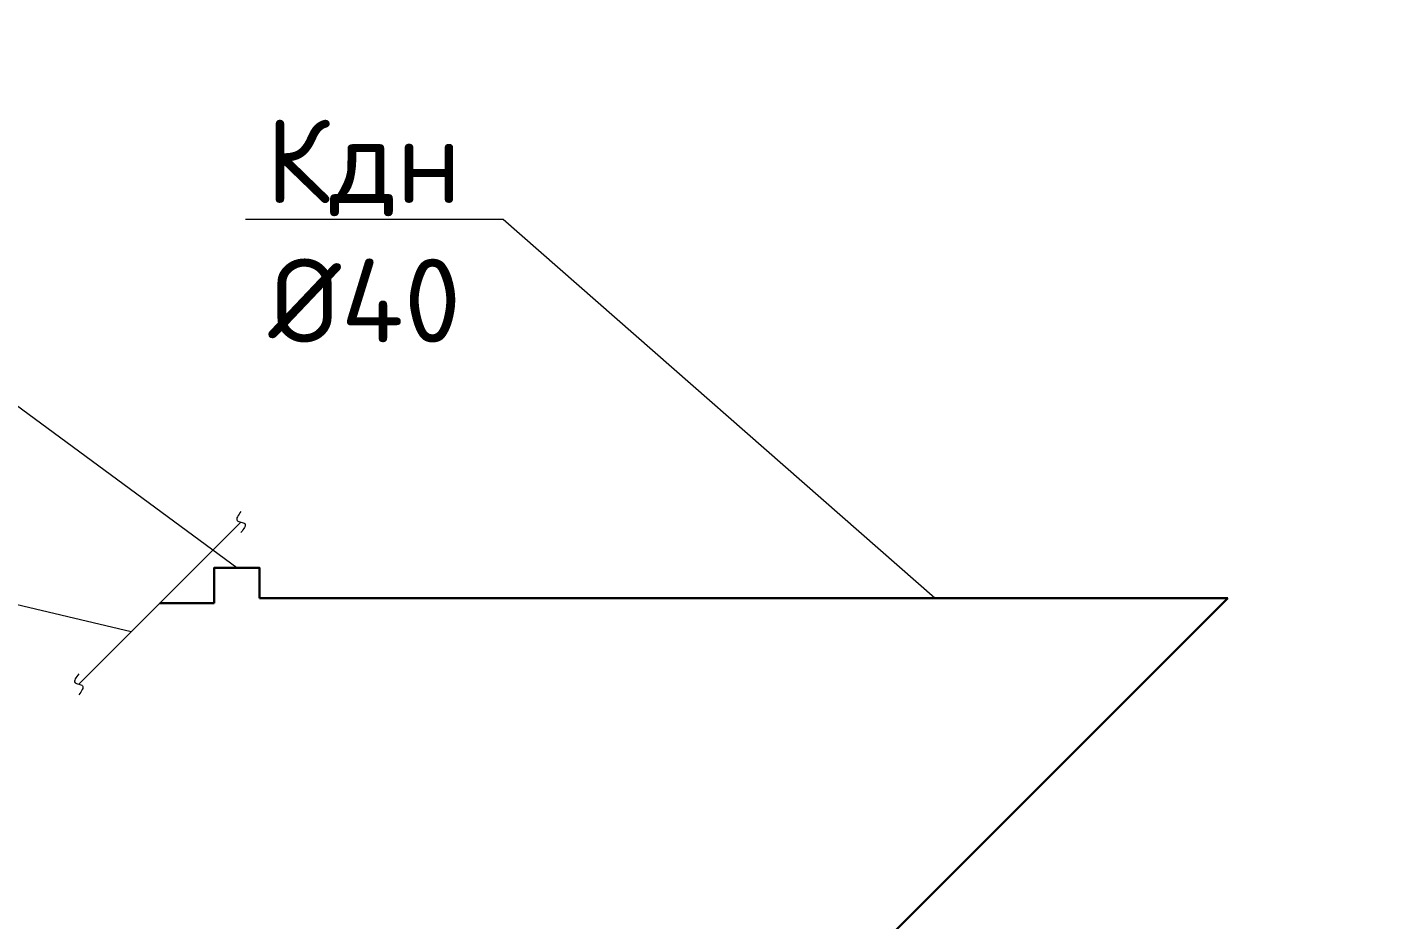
# Model space of a CAD drawing. Header units: millimetres. Extents: x -10178924 to 11692288, y -947381 to 58396.
# Drawn here: x -162876 to -159633, y -109925 to -107791 of the extents above; entities that cross this region are included whole.
import ezdxf
from ezdxf import colors
from ezdxf.entities.mleader import LeaderData, LeaderLine
from ezdxf.math import Vec2, Vec3

# ---------------------------------------------------------------- set-up
doc = ezdxf.new("R2010")
doc.units = ezdxf.units.MM
for name, color, linetype, lineweight in [('!К1', 32, 'Continuous', 30), ('Выноски ВК', 7, 'Continuous', 0), ('К1н', 42, 'Continuous', 30)]:
    doc.layers.add(name, color=color, linetype=linetype, lineweight=lineweight)
doc.layers.add('_надписи канализация', color=7, linetype='Continuous')
doc.styles.add('ISOCPEUR', font='isocpeui.ttf', dxfattribs={"width": 0.9})
doc.styles.add('PDF ISOCPEUR', font='isocpeur.ttf')

# ---------------------------------------------------------------- blocks, each defined once
blk = doc.blocks.new('_None')

msp = doc.modelspace()

# ---------------------------------------------------------------- linework, layer by layer
at = {"layer": '!К1', "color": 252, "lineweight": 5, "true_color": 0x939598}
msp.add_lwpolyline([(-162366, -108974.4), (-162753.1, -109361.4)], dxfattribs=at)
for points in [[(-162365.6, -108948.9), (-162374.4, -108970.2), (-162365.6, -108973.9), (-162356.7, -108977.5), (-162365.6, -108998.9)], [(-162753.1, -109336.4), (-162762, -109357.8), (-162753.1, -109361.4), (-162744.3, -109365.1), (-162753.1, -109386.4)]]:
    msp.add_spline(points, degree=3, dxfattribs=at)
at = {"layer": 'К1н'}
for p, q in [((-160007.8, -109155.5), (-162321.6, -109155.5)), ((-160953.4, -110101.1), (-160007.8, -109155.5))]:
    msp.add_line(p, q, dxfattribs=at)
for points in [[(-162321.6, -109155.5), (-162321.6, -109083), (-162429.5, -109083), (-162429.5, -109167.9)], [(-162559.6, -109167.9), (-162429.5, -109167.9)]]:
    msp.add_lwpolyline(points, dxfattribs=at)

# ---------------------------------------------------------------- leaders
at = {"layer": '_надписи канализация', "lineweight": -2}
ml = msp.add_multileader_mtext('Standard', dxfattribs=at)
ml.set_content('\\A1;Гаситель напора', color=256, style='ISOCPEUR')
ml.set_leader_properties(lineweight=13)
ml.set_arrow_properties(name='NONE')
ml.build(insert=Vec2(0, 0))
ml.multileader.update_dxf_attribs({"text_left_attachment_type": 6, "text_right_attachment_type": 6, "dogleg_length": 100, "arrow_head_size": 300, "scale": 100})
ctx = ml.context
ctx.base_point, ctx.scale, ctx.char_height, ctx.arrow_head_size, ctx.landing_gap_size, ctx.plane_origin = Vec3(-166273.5, -108116.1), 100, 250, 300, 0.09, Vec3(-169364.7, -107461.7)
ctx.left_attachment, ctx.right_attachment, ctx.text_align_type = 6, 6, 1
notes = []
notes.append((ctx, [(1, (1, 1, 0), (-163689.6, -108116.1), (-1, 0), 100, [(1, [(-162375.6, -109083)], 0, [])])]))
ctx.mtext.insert, ctx.mtext.width, ctx.mtext.alignment, ctx.mtext.flow_direction = Vec3(-165114.7, -107791.1), 5926.326, 2, 5
ml = msp.add_multileader_mtext('Standard', dxfattribs=at)
ml.set_content('\\A1;Система К1', color=256, style='ISOCPEUR')
ml.set_leader_properties(lineweight=13)
ml.set_arrow_properties(name='NONE')
ml.build(insert=Vec2(0, 0))
ml.multileader.update_dxf_attribs({"text_left_attachment_type": 6, "text_right_attachment_type": 6, "dogleg_length": 100, "arrow_head_size": 300, "scale": 100})
ctx = ml.context
ctx.base_point, ctx.scale, ctx.char_height, ctx.arrow_head_size, ctx.landing_gap_size, ctx.plane_origin = Vec3(-165082.5, -109077.4), 100, 250, 300, 0.09, Vec3(-169617, -107614.8)
ctx.left_attachment, ctx.right_attachment, ctx.text_align_type = 6, 6, 1
notes.append((ctx, [(1, (1, 1, 0), (-163298.6, -109077.4), (-1, 0), 100, [(1, [(-162627.9, -109236.2)], 0, [])])]))
ctx.mtext.insert, ctx.mtext.width, ctx.mtext.alignment, ctx.mtext.flow_direction = Vec3(-164240.6, -108777.4), 5926.326, 2, 5
at = {"layer": 'Выноски ВК', "ltscale": 50}
ml = msp.add_multileader_mtext('Standard', dxfattribs=at)
ml.set_content('Кдн\\P%%C40', color=256, style='PDF ISOCPEUR')
ml.set_leader_properties(color=256, linetype='ByLayer', lineweight=-1)
ml.set_arrow_properties(name='NONE')
ml.build(insert=Vec2(0, 0))
ml.multileader.update_dxf_attribs({"text_left_attachment_type": 6, "text_right_attachment_type": 6, "dogleg_length": 100, "arrow_head_size": 300})
ctx = ml.context
ctx.base_point, ctx.char_height, ctx.arrow_head_size, ctx.landing_gap_size, ctx.plane_origin = Vec3(-162279.5, -108251.1), 200, 300, 0, Vec3(-159626.6, -117811.6)
ctx.left_attachment, ctx.right_attachment, ctx.text_align_type = 6, 6, 2
notes.append((ctx, [(1, (1, 1, 0), (-161739.5, -108251.1), (-1, 0), 100, [(0, [(-160708.4, -109155.5)], 0, [])])]))
ctx.mtext.insert, ctx.mtext.width, ctx.mtext.alignment, ctx.mtext.flow_direction = Vec3(-161839.5, -108011.1), 513.532, 3, 5
for ctx, leaders in notes:
    for number, flags, end, landing, length, lines in leaders:
        leader = LeaderData()
        leader.index, (leader.has_last_leader_line, leader.has_dogleg_vector, leader.attachment_direction) = number, flags
        leader.last_leader_point, leader.dogleg_vector, leader.dogleg_length = Vec3(end), Vec3(landing), length
        for number, points, colour, breaks in lines:
            line = LeaderLine()
            line.index, line.vertices, line.color, line.breaks = number, Vec3.list(points), colors.encode_raw_color(colour), breaks
            leader.lines.append(line)
        ctx.leaders.append(leader)

doc.saveas('drawing.dxf')
